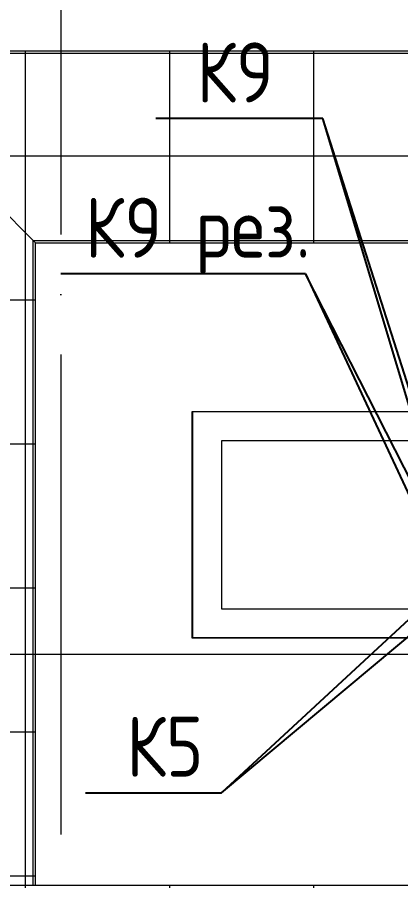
# Model space of a CAD drawing. Header units: millimetres. Extents: x -88595 to 880822, y -1054509 to -148035.
# Drawn here: x 533733 to 535328, y -275220 to -271597 of the extents above; entities that cross this region are included whole.
import ezdxf

# ---------------------------------------------------------------- set-up
doc = ezdxf.new("R2010")
doc.units = ezdxf.units.MM
doc.linetypes.add('ADSK_Линия сетки', pattern=[25, 20, -2.5, 0, -2.5])
for name, color, linetype, lineweight in [('Марки', 7, 'Continuous', 20), ('Оборудование', 7, 'Continuous', 18), ('Ограждение', 7, 'Continuous', 9), ('Оси', 7, 'Continuous', 9), ('Стены внутренние', 7, 'Continuous', 18), ('Стены наружные', 7, 'Continuous', 18)]:
    doc.layers.add(name, color=color, linetype=linetype, lineweight=lineweight)
doc.layers.add('П4', color=1, linetype='Continuous')
doc.styles.add('$5$GOST Common', font='GOST_Common.ttf', dxfattribs={"width": 0.9, "height": 250})
pattern_1 = [(0, (548766.5, 663825.2), (0, 600), []), (90, (548766.5, 663825.2), (-600, 4e-14), [])]

# ---------------------------------------------------------------- blocks, each defined once
blk = doc.blocks.new('Кровля')
at = {"layer": 'Ограждение'}
h = blk.add_hatch(dxfattribs=at)
h.set_pattern_fill('FP_86', color=256, style=0, pattern_type=2)
h.set_pattern_definition([(0, (548766.5, 659619.8), (0, 424.264), []), (90, (548766.5, 659619.8), (-600, 4e-14), [])])
h.paths.add_polyline_path([(549291.9, 654690.5), (549365.5, 654690.5), (549375.5, 654700.5), (545275.5, 654700.5), (545285.5, 654690.5), (549230.5, 654690.5)])
h = blk.add_hatch(dxfattribs=at)
h.set_pattern_fill('FP_18', color=256, style=0, pattern_type=2)
h.set_pattern_definition(pattern_1)
h.paths.add_polyline_path([(548096.4, 653910.5), (548585.5, 653910.5), (549365.5, 654690.5), (545285.5, 654690.5), (546065.5, 653910.5), (547824.5, 653910.5)])
h = blk.add_hatch(dxfattribs=at)
h.set_pattern_fill('FP_18', color=256, style=0, pattern_type=2)
h.set_pattern_definition(pattern_1)
h.paths.add_polyline_path([(545285.5, 651222.5), (546065.5, 651222.5), (546065.5, 653910.5), (545285.5, 654690.5), (545285.5, 651496.8)])
h = blk.add_hatch(dxfattribs=at)
h.set_pattern_fill('FP_87', color=256, style=0, pattern_type=2)
h.set_pattern_definition([(0, (548766.5, 658505.8), (0, 424.264), []), (90, (548766.5, 658505.8), (-600, 4e-14), [])])
h.paths.add_polyline_path([(548575.5, 653900.5), (548585.5, 653910.5), (546065.5, 653910.5), (546075.5, 653900.5), (548568.7, 653900.5)])
h = blk.add_hatch(dxfattribs=at)
h.set_pattern_fill('FP_89', color=256, style=0, pattern_type=2)
h.set_pattern_definition([(0, (547778, 663825.2), (0, 600), []), (90, (547778, 663825.2), (-424.264, 3e-14), [])])
h.paths.add_polyline_path([(546075.5, 651222.5), (546075.5, 653900.5), (546065.5, 653910.5), (546065.5, 651222.5)])
h = blk.add_hatch(dxfattribs=at)
h.set_pattern_fill('FP_66', color=256, style=0, pattern_type=2)
h.set_pattern_definition([(0, (548766.5, 655875.84), (0, 424.264), []), (90, (548766.5, 655875.84), (-600, 4e-14), [])])
h.paths.add_polyline_path([(562891.9, 651212.5), (562901.9, 651212.5), (562891.9, 651222.5), (557865.5, 651222.5), (557865.5, 651212.5), (562710.2, 651212.5)])
h.paths.add_polyline_path([(517680.8, 651212.5), (534309.5, 651212.5), (534299.5, 651222.5), (517083.2, 651222.5), (517083.2, 651212.5)])
h.paths.add_polyline_path([(557065.5, 651212.5), (557065.5, 651222.5), (535099.5, 651222.5), (535089.5, 651212.5), (556755.9, 651212.5)])
for p, q in [((545275.5, 654700.5), (549375.5, 654700.5)), ((545285.5, 654690.5), (549365.5, 654690.5)), ((545285.5, 654690.5), (546065.5, 653910.5)), ((546065.5, 653910.5), (548585.5, 653910.5)), ((546065.5, 653910.5), (546075.5, 653900.5)), ((546065.5, 651222.5), (546065.5, 653910.5)), ((546075.5, 653900.5), (548575.5, 653900.5)), ((546075.5, 651222.5), (546075.5, 653900.5)), ((546065.5, 651222.5), (545285.5, 651222.5)), ((546075.5, 651222.5), (546065.5, 651222.5)), ((548575.5, 651222.5), (546075.5, 651222.5))]:
    blk.add_line(p, q, dxfattribs=at)
at = {"layer": 'Оси', "linetype": 'ADSK_Линия сетки', "ltscale": 100}
for p, q in [((546180.5, 695936.1), (546180.5, 629959.3)), ((585297.8, 652185.5), (508358.2, 652185.5))]:
    blk.add_line(p, q, dxfattribs=at)
at = {"layer": 'Стены внутренние'}
for p, q in [((546727.1, 653197.5), (547971.1, 653197.5)), ((546727.1, 652253.5), (546727.1, 653197.5)), ((547969.1, 653195.5), (546727.1, 653195.5)), ((546729.1, 653195.5), (546729.1, 652253.5)), ((547971.1, 652253.5), (546727.1, 652253.5)), ((546729.1, 652255.5), (547971.1, 652255.5))]:
    blk.add_line(p, q, dxfattribs=at)
at = {"layer": 'Стены наружные'}
for p, q in [((547849.1, 653075.5), (546849.1, 653075.5)), ((546849.1, 653075.5), (546849.1, 652375.5)), ((546849.1, 652375.5), (547849.1, 652375.5))]:
    blk.add_line(p, q, dxfattribs=at)

msp = doc.modelspace()

# ---------------------------------------------------------------- linework, layer by layer
at = {"layer": 'П4', "color": 7, "ltscale": 100}
for p, q in [((535003.8, -272019.4), (534308.1, -272019.4)), ((535507, -273598.4), (535003.8, -272019.4)), ((535507, -273698.4), (535003.8, -272019.4)), ((534931.6, -272666.5), (533913.3, -272666.5)), ((535507, -273798.4), (534931.6, -272666.5)), ((534931.6, -272666.5), (535507, -273898.4)), ((535509, -273969.8), (534582.6, -274829.2)), ((534582.6, -274829.2), (535609, -273969.8)), ((534016.5, -274829.2), (534582.6, -274829.2))]:
    msp.add_line(p, q, dxfattribs=at)

# ---------------------------------------------------------------- block references
at = {"layer": 'Оборудование', "color": 5, "true_color": 0x0000ff}
msp.add_blockref('Кровля', (-12267.3, -926437.4), dxfattribs=at)

# ---------------------------------------------------------------- texts
at = {"layer": 'Марки', "lineweight": 9, "char_height": 250, "attachment_point": 1, "style": '$5$GOST Common'}
for s, insert, width in [('К9', (534477.9, -271701.6), 216.456), ('К9 рез.', (534013.3, -272348.6), 1037.093), ('К5', (534186.3, -274511.4), 216.456)]:
    msp.add_mtext(s, dxfattribs=dict(at, insert=insert, width=width))

doc.saveas('drawing.dxf')
